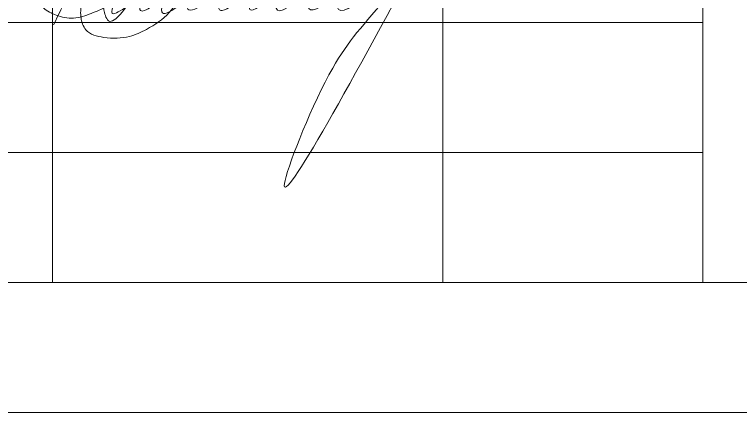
# Model space of a CAD drawing. Header units: millimetres. Extents: x 1982 to 10001982, y -1005230 to 4320529.
# Drawn here: x 2164967 to 2170548, y 1123450 to 1126511 of the extents above; entities that cross this region are included whole.
import ezdxf

# ---------------------------------------------------------------- set-up
doc = ezdxf.new("R2010")
doc.units = ezdxf.units.MM
doc.layers.add('Level 63', color=7, linetype='Continuous', lineweight=0)

msp = doc.modelspace()

# ---------------------------------------------------------------- linework, layer by layer
at = {"color": 5, "linetype": 'Continuous', "lineweight": 0}
msp.add_spline([(2165267.805, 1126431.649), (2165473.135, 1126901.284), (2165523.502, 1127089.256), (2165523.502, 1127195.663), (2165461.047, 1127258.118), (2165362.487, 1127258.118), (2165207.794, 1127168.806), (2165098.289, 1127029.23), (2165069.386, 1126948.453), (2165069.386, 1126811.22), (2165103.481, 1126683.975), (2165189.155, 1126562.58), (2165287.679, 1126505.697), (2165421.204, 1126483.411), (2165557.308, 1126519.88), (2165674.26, 1126573.072), (2165754.474, 1126635.072), (2165897.202, 1126882.283), (2166029.59, 1127154.41), (2166137.041, 1127375.266), (2166249.5, 1127570.05), (2166323.927, 1127674.372), (2166358.655, 1127683.678), (2166372.042, 1127633.717), (2166350.018, 1127551.522), (2166285.072, 1127461.841), (2165902.618, 1126724.98), (2165781.082, 1126514.474), (2165690.053, 1126461.918), (2165665.707, 1126504.088), (2165654.4, 1126546.285), (2165639.416, 1126697.226), (2165705.663, 1126944.465), (2165895.347, 1127357.851), (2166091.871, 1127698.241), (2165897.764, 1127303.615), (2166024.049, 1127414.802), (2165766.504, 1126968.721), (2165968.005, 1127229.77), (2166116.347, 1127315.415), (2166228.839, 1127285.273), (2166282.436, 1127165.016), (2166298.257, 1126971.175), (2166156.699, 1126525.535), (2165981.164, 1126396.957), (2165852.046, 1126343.091), (2165653.636, 1126335.587), (2165516.079, 1126393.909), (2165491.049, 1126437.262), (2165475.937, 1126538.491), (2165503.473, 1126641.256), (2165654.904, 1126696.424), (2165960.708, 1126970.371), (2165729.721, 1126515.914), (2165848.637, 1126584.571), (2166157.112, 1126893.045), (2166181.35, 1126983.503), (2165931.015, 1126549.911), (2166196.946, 1126751.882), (2166333.66, 1126997.701), (2166098.951, 1126531.646), (2166422.685, 1126786.84), (2166539.6, 1126997.701), (2166293.188, 1126562.546), (2166625.41, 1126774.559), (2166758.367, 1126997.701), (2166538.779, 1126558), (2166878.524, 1126830.989), (2166973.547, 1126997.701), (2166770.314, 1126564.4), (2167165.497, 1126948.483), (2167175.237, 1126972.914), (2166978.301, 1126588.297), (2167466.618, 1127042.219), (2167471.948, 1127062.113), (2167223.78, 1126581.19), (2167661.921, 1127042.403), (2167661.921, 1127100.294), (2167443.503, 1126604.62), (2168044.013, 1127054.333), (2168732.131, 1128040.487), (2169002.041, 1128621.528), (2167047.041, 1125235.369), (2167413.266, 1126099.33), (2167862.736, 1126680.514), (2168169.02, 1126986.798), (2168057.785, 1126794.133), (2167517.655, 1126729.394), (2168403.053, 1126814.522)], degree=3, dxfattribs=at)
at = {"layer": 'Level 63', "color": 7, "linetype": 'Continuous', "lineweight": 13}
for p, q in [((2165259.386, 1135450.016), (2165259.386, 1124450.016)), ((2168259.386, 1135450.016), (2168259.386, 1124450.016)), ((2170259.386, 1135450.016), (2170259.386, 1124450.016))]:
    msp.add_line(p, q, dxfattribs=at)
at = {"layer": 'Level 63', "color": 7, "linetype": 'Continuous', "lineweight": 0}
for p, q in [((2157259.386, 1126450.016), (2170259.386, 1126450.016)), ((2157259.386, 1125450.016), (2170259.386, 1125450.016))]:
    msp.add_line(p, q, dxfattribs=at)
at = {"layer": 'Level 63', "color": 7, "linetype": 'Continuous', "lineweight": 13}
msp.add_lwpolyline([(2069109.386, 1182850.016), (2195259.386, 1182850.016), (2195259.386, 1123450.016), (2069109.386, 1123450.016)], close=True, dxfattribs=at)
msp.add_3dface([(2073109.386, 1124450.016), (2194259.386, 1124450.016), (2194259.386, 1181850.016), (2073109.386, 1181850.016)], dxfattribs=at)

doc.saveas('drawing.dxf')
